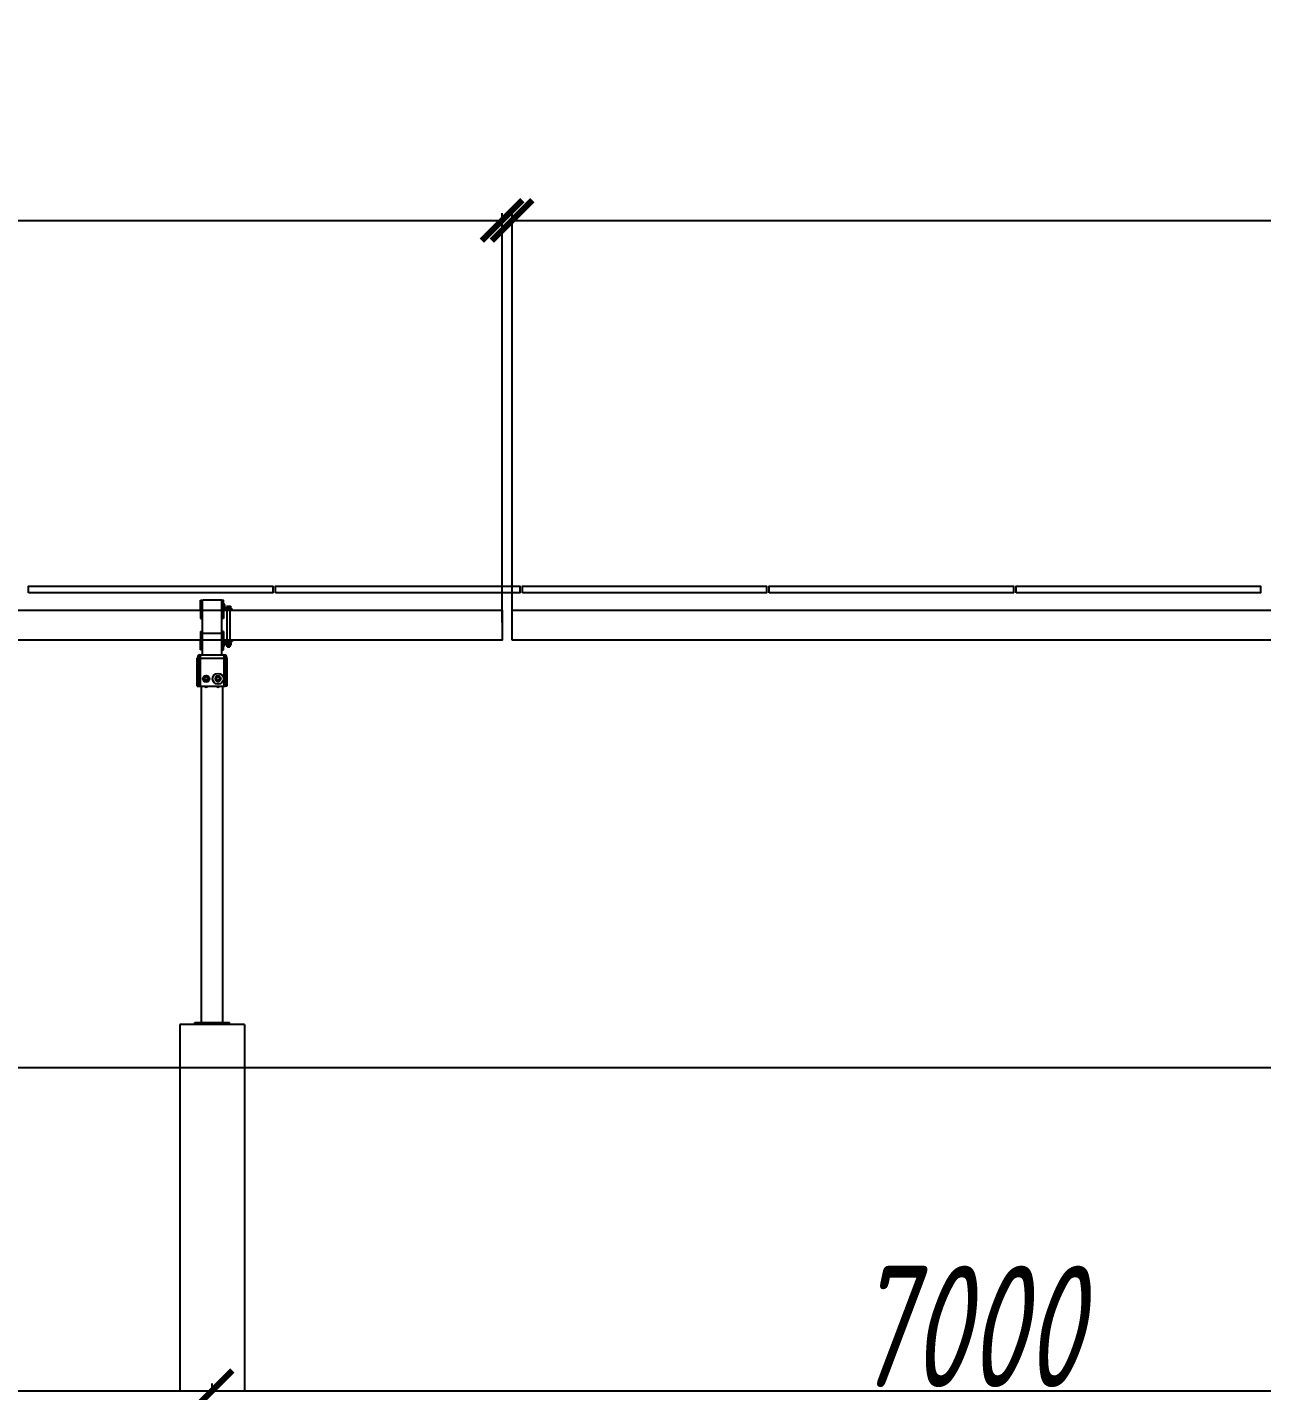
# Model space of a CAD drawing. Header units: millimetres. Extents: x -939 to 77961, y -54291 to 1503.
# Drawn here: x 18987 to 24717, y -13699 to -7369 of the extents above; entities that cross this region are included whole.
import ezdxf

# ---------------------------------------------------------------- set-up
doc = ezdxf.new("R2010")
doc.units = ezdxf.units.MM
doc.layers.add('01-Dimension', color=4, linetype='Continuous')
doc.styles.add('GreenexSolar', font='gbeitc.shx', dxfattribs={"width": 0.8, "height": 563.571429})
doc.dimstyles.new('GreenexSolar', dxfattribs={"dimtxt": 3, "dimasz": 1, "dimexe": 0.18, "dimexo": 0.0625, "dimgap": 0.09, "dimtad": 1, "dimtih": 1, "dimtoh": 1, "dimdec": 0, "dimzin": 0, "dimdsep": 46, "dimtxsty": 'GreenexSolar', "dimblk": 'ARCHTICK', "dimcen": 0.09, "dimclrd": 4, "dimclre": 4, "dimclrt": 3, "dimadec": 0, "dimazin": 0, "dimtfac": 1, "dimtdec": 4, "dimtofl": 0, "dimtmove": 0, "dimatfit": 3, "dimfxl": 1, "dimtolj": 1, "dimtzin": 0, "dimarcsym": 0})

# ---------------------------------------------------------------- blocks, each defined once
blk = doc.blocks.new('*U103')
at = {"color": 7, "linetype": 'Continuous', "lineweight": 25}
for p, q in [((-53.5, 115), (-47.5, 115)), ((-53.5, 64.8), (-53.5, 115)), ((-53.5, 64.8), (-47.5, 64.8)), ((-53.5, 64.8), (-53.5, 30)), ((-47.5, 64.8), (-47.5, 115)), ((-47.5, 107), (-45, 107)), ((-47.5, 49.2), (-47.5, 64.8)), ((45, 115.3), (-45, 115.3)), ((-45, -37), (-45, 115.3)), ((45, -37), (45, 115.3)), ((47.5, 107), (45, 107)), ((53.5, 115), (47.5, 115)), ((47.5, 64.8), (47.5, 115)), ((53.5, 64.8), (47.5, 64.8)), ((47.5, 49.2), (47.5, 64.8)), ((53.5, 64.8), (53.5, 115)), ((59.5, 95), (53.5, 95)), ((53.5, 95), (53.5, 80)), ((53.5, 64.8), (53.5, 30)), ((53.9, 77), (60.8, 77)), ((59.5, 80), (59.5, 95)), ((63.5, 70), (63.5, 76)), ((63.5, 76), (93.5, 76)), ((63.5, 70), (93.5, 70)), ((64.5, 76), (64.5, 78.5)), ((64.5, 78.5), (84.7, 78.5)), ((66.1, 79.1), (66.1, 85.5)), ((66.1, 79.1), (70.8, 79.1)), ((66.4, 85.6), (67.5, 86)), ((68.5, 86), (66.4, 85.6)), ((68.5, 86), (67.5, 86)), ((68.2, 78.5), (67.6, 79.1)), ((70.8, 85.5), (68.5, 86)), ((76, 86), (68.5, 86)), ((70.5, -70), (70.5, 70)), ((76, 86), (70.8, 85.5)), ((70.8, 79.1), (70.8, 85.5)), ((70.8, 79.1), (81.2, 79.1)), ((81.2, 85.5), (76, 86)), ((84, 86), (76, 86)), ((81.2, 79.1), (81.2, 85.5)), ((81.2, 79.1), (86.9, 79.1)), ((82.5, 70), (82.5, -70)), ((85.5, 86), (84, 86)), ((85.3, 79.1), (84.7, 78.5)), ((84.7, 78.5), (88.5, 78.5)), ((85.5, 86), (86.6, 85.6)), ((86.6, 85.6), (86.9, 85.5)), ((86.9, 79.1), (86.9, 85.5)), ((88.5, 78.5), (88.5, 76)), ((93.5, 70), (93.5, 76)), ((-53.5, 30), (-45, 30)), ((-45, 49.2), (-47.5, 49.2)), ((45, 49.2), (47.5, 49.2)), ((53.5, 30), (45, 30)), ((-53.5, -30), (-53.5, -64.8)), ((-53.5, -30), (-45, -30)), ((-47.5, -64.8), (-47.5, -49.2)), ((-47.5, -49.2), (-45, -49.2)), ((-45, -37), (45, -37)), ((-45, -137.3), (-45, -37)), ((53.5, -30), (45, -30)), ((45, -137.3), (45, -37)), ((47.5, -49.2), (45, -49.2)), ((47.5, -64.8), (47.5, -49.2)), ((53.5, -30), (53.5, -64.8)), ((-47.5, -64.8), (-53.5, -64.8)), ((-53.5, -115), (-53.5, -64.8)), ((-47.5, -115), (-53.5, -115)), ((-47.5, -115), (-47.5, -64.8)), ((-45, -107), (-47.5, -107)), ((45, -107), (47.5, -107)), ((47.5, -64.8), (53.5, -64.8)), ((47.5, -115), (47.5, -64.8)), ((47.5, -115), (53.5, -115)), ((53.5, -115), (53.5, -64.8)), ((53.5, -80), (53.5, -95)), ((53.5, -95), (59.5, -95)), ((60.8, -77), (53.9, -77)), ((59.5, -95), (59.5, -80)), ((63.5, -70), (93.5, -70)), ((63.5, -76), (63.5, -70)), ((63.5, -76), (93.5, -76)), ((64.5, -79.6), (64.5, -77.1)), ((64.5, -77.1), (84.7, -77.1)), ((64.5, -79.6), (84.7, -79.6)), ((66.1, -83.7), (66.1, -92.5)), ((66.4, -83.6), (67.9, -82.7)), ((67.9, -93.5), (66.4, -92.6)), ((66.9, -82.7), (66.9, -79.6)), ((66.9, -82.7), (86, -82.7)), ((85.1, -93.5), (67.9, -93.5)), ((70.5, -77.1), (70.5, -76)), ((70.5, -100.9), (70.5, -93.5)), ((71.1, -101.5), (70.5, -100.9)), ((81.5, -100.9), (70.5, -100.9)), ((70.8, -83.7), (70.8, -92.5)), ((71.1, -101.5), (81, -101.5)), ((81, -101.5), (81.9, -101.5)), ((81.2, -83.7), (81.2, -92.5)), ((82.5, -100.9), (81.5, -100.9)), ((82.5, -100.9), (81.9, -101.5)), ((82.5, -76), (82.5, -77.1)), ((82.5, -93.5), (82.5, -100.9)), ((84.7, -77.1), (88.5, -77.1)), ((84.7, -79.6), (88.5, -79.6)), ((85.1, -82.7), (86.6, -83.6)), ((86.6, -92.6), (85.1, -93.5)), ((86, -79.6), (86, -82.7)), ((86.6, -83.6), (86.9, -83.7)), ((86.9, -92.5), (86.6, -92.6)), ((86.9, -83.7), (86.9, -92.5)), ((88.5, -77.1), (88.5, -79.6)), ((93.5, -70), (93.5, -76)), ((-69, -284), (-69, -154)), ((-69, -154), (-61, -154)), ((-68, -151), (-68, -154)), ((-60, -151), (-68, -151)), ((-61, -284), (-61, -154)), ((-55, -154), (-61, -154)), ((-60, -151), (-60, -154)), ((-55, -138), (-55, -154)), ((-55, -138), (55, -138)), ((-55, -154), (-55, -284)), ((-55, -154), (55, -154)), ((-45, -137.3), (45, -137.3)), ((-45, -138), (-45, -137.3)), ((45, -137.3), (45, -138)), ((55, -138), (55, -154)), ((55, -154), (55, -284)), ((61, -154), (55, -154)), ((60, -154), (60, -151)), ((60, -151), (68, -151)), ((69, -154), (61, -154)), ((61, -154), (61, -284)), ((68, -154), (68, -151)), ((69, -154), (69, -284)), ((-69, -284), (-61, -284)), ((-61, -284), (-55, -284)), ((-55, -284), (55, -284)), ((-50, -1844.2), (-50, -284)), ((50, -1844.2), (50, -284)), ((55, -284), (61, -284)), ((69, -284), (61, -284))]:
    blk.add_line(p, q, dxfattribs=at)
for p, q in [((150, -1854.2), (-150, -1854.2)), ((-150, -1854.2), (-150, -3554.2)), ((-80, -1854.2), (-80, -1844.2)), ((-80, -1844.2), (80, -1844.2)), ((80, -1854.2), (80, -1844.2)), ((150, -1854.2), (150, -3554.2)), ((-150, -3554.2), (150, -3554.2))]:
    blk.add_line(p, q)
for centre, radius in [((-27.5, -249), 15), ((-27.5, -249), 11.6), ((-27.5, -249), 8), ((-27.5, -249), 7.2), ((27.5, -249), 25), ((27.5, -249), 11.6), ((27.5, -249), 8), ((27.5, -249), 7.2)]:
    blk.add_circle(centre, radius, dxfattribs=at)
for centre, radius, start, end in [((63.5, 80), 10, 180, 197.4576), ((63.5, 80), 10, 197.4576, 270), ((63.5, 80), 4, 180, 228.59038), ((63.5, 80), 4, 228.59038, 270), ((63.5, -80), 10, 162.5424, 180), ((63.5, -80), 10, 90, 162.5424), ((63.5, -80), 4, 131.40962, 180), ((63.5, -80), 4, 90, 131.40962), ((-55, -151), 13, 90, 180), ((-55, -151), 5, 90, 180), ((55, -151), 13, 0, 90), ((55, -151), 5, 0, 90), ((-27.5, -249), 12.6, 159.49734, 190.33007), ((27.5, -249), 12.6, 139.61388, 170.44662), ((-27.5, -249), 12.5, 220.48644, 250.93049), ((-27.5, -279), 8.75, 214.8499, 325.1501), ((-27.5, -249), 12.6, 281.68983, 312.73759), ((27.5, -249), 12.6, 199.80758, 231.04703), ((27.5, -279), 8.75, 214.8499, 325.1501), ((27.5, -249), 12.6, 261.80638, 292.85413)]:
    blk.add_arc(centre, radius, start, end, dxfattribs=at)
for points, knots in [([(84, 86), (83.3, 85.9), (82.4, 85.9), (81.4, 85.6), (81.2, 85.5)], [0, 0, 0, 0, 0.746933, 1, 1, 1, 1]), ([(86.9, 85.5), (86.8, 85.5), (85.9, 85.8), (84.9, 85.9), (84, 86)], [0, 0, 0, 0, 0.0269952, 1, 1, 1, 1]), ([(70.8, -83.7), (70.4, -83.5), (69.6, -83), (68.3, -82.9), (67.3, -83.1), (66.7, -83.4), (66.4, -83.6)], [0, 0, 0, 0, 0.282219, 0.570558, 0.816289, 1, 1, 1, 1]), ([(66.4, -92.6), (66.7, -92.8), (67.4, -93.2), (68.6, -93.4), (69.7, -93.1), (70.4, -92.7), (70.8, -92.5)], [0, 0, 0, 0, 0.215777, 0.50407, 0.749763, 1, 1, 1, 1]), ([(81.2, -83.7), (79.9, -83.4), (77.8, -82.9), (74.8, -82.9), (72.6, -83.2), (71.2, -83.6), (70.8, -83.7)], [0, 0, 0, 0, 0.363821, 0.613049, 0.868997, 1, 1, 1, 1]), ([(70.8, -92.5), (71.2, -92.6), (72.5, -93), (74.7, -93.3), (77.8, -93.3), (79.9, -92.8), (81.2, -92.5)], [0, 0, 0, 0, 0.1310038, 0.3805401, 0.636178, 1, 1, 1, 1]), ([(86.9, -83.7), (86.4, -83.5), (85.4, -83), (83.9, -82.8), (82.5, -83.1), (81.6, -83.5), (81.2, -83.7)], [0, 0, 0, 0, 0.264605, 0.534949, 0.765344, 1, 1, 1, 1]), ([(81.2, -92.5), (81.7, -92.7), (82.7, -93.2), (84.1, -93.4), (85.6, -93.1), (86.4, -92.7), (86.9, -92.5)], [0, 0, 0, 0, 0.264605, 0.534949, 0.765344, 1, 1, 1, 1]), ([(-39, -241.3), (-39.1, -242.5), (-39.3, -244.9), (-39.5, -248.5), (-39.7, -251.9), (-39.9, -254), (-39.9, -255.1)], [0, 0, 0, 0, 0.264607, 0.534953, 0.765346, 1, 1, 1, 1]), ([(-26.6, -235.2), (-27.6, -235.7), (-29.8, -236.8), (-33.1, -238.4), (-36.2, -239.9), (-38, -240.8), (-39, -241.3)], [0, 0, 0, 0, 0.264607, 0.534953, 0.765346, 1, 1, 1, 1]), ([(-15.1, -242.9), (-16.4, -242), (-18.8, -240.4), (-22.2, -238.1), (-24.6, -236.5), (-26.1, -235.5), (-26.6, -235.2)], [0, 0, 0, 0, 0.364276, 0.613562, 0.86957, 1, 1, 1, 1]), ([(-16, -256.7), (-15.9, -255.5), (-15.7, -253.1), (-15.5, -249.5), (-15.3, -246.1), (-15.1, -244), (-15.1, -242.9)], [0, 0, 0, 0, 0.264607, 0.534953, 0.765346, 1, 1, 1, 1]), ([(19.3, -237.8), (18.8, -238.9), (17.8, -241.2), (16.4, -244.5), (15, -247.6), (14.2, -249.5), (13.7, -250.5)], [0, 0, 0, 0, 0.264607, 0.534953, 0.765346, 1, 1, 1, 1]), ([(13.7, -250.5), (14.1, -251), (15.1, -252.4), (16.8, -254.8), (19.3, -258.1), (20.9, -260.3), (21.9, -261.7)], [0, 0, 0, 0, 0.1304302, 0.3800258, 0.6357223, 1, 1, 1, 1]), ([(33.1, -236.3), (31.9, -236.4), (29.5, -236.7), (25.9, -237.1), (22.5, -237.5), (20.4, -237.7), (19.3, -237.8)], [0, 0, 0, 0, 0.264607, 0.534953, 0.765346, 1, 1, 1, 1]), ([(41.3, -247.5), (40.3, -246.1), (38.6, -243.9), (36.2, -240.6), (34.5, -238.2), (33.4, -236.8), (33.1, -236.3)], [0, 0, 0, 0, 0.364276, 0.613562, 0.86957, 1, 1, 1, 1]), ([(35.7, -260.2), (36.2, -259.1), (37.2, -256.8), (38.6, -253.5), (40, -250.4), (40.8, -248.5), (41.3, -247.5)], [0, 0, 0, 0, 0.264607, 0.534953, 0.765346, 1, 1, 1, 1]), ([(-39.9, -255.1), (-39.4, -255.4), (-38, -256.4), (-35.6, -258), (-32.2, -260.3), (-29.8, -261.9), (-28.4, -262.8)], [0, 0, 0, 0, 0.13043, 0.380026, 0.635722, 1, 1, 1, 1]), ([(-28.4, -262.8), (-27.4, -262.3), (-25.2, -261.2), (-21.9, -259.6), (-18.8, -258.1), (-17, -257.2), (-16, -256.7)], [0, 0, 0, 0, 0.264607, 0.534953, 0.765346, 1, 1, 1, 1]), ([(21.9, -261.7), (23.1, -261.6), (25.5, -261.3), (29.1, -260.9), (32.5, -260.5), (34.6, -260.3), (35.7, -260.2)], [0, 0, 0, 0, 0.264607, 0.534953, 0.765346, 1, 1, 1, 1])]:
    blk.add_open_spline(points, degree=3, knots=knots, dxfattribs=at)
blk = doc.blocks.new('_ArchTick')
at = {"color": 0, "linetype": 'ByBlock', "const_width": 0.15}
blk.add_lwpolyline([(-0.5, -0.5), (0.5, 0.5)], dxfattribs=at)
blk = doc.blocks.new('*D174')
at = {"layer": '01-Dimension', "color": 4, "lineweight": -2, "transparency": 16777216}
for p, q in [((11191, -10132.5), (11191, -8231.9)), ((11191, -8265.7), (21191, -8265.7)), ((21191, -10132.5), (21191, -8231.9))]:
    blk.add_line(p, q, dxfattribs=at)
at = {"layer": 'Defpoints', "color": 0, "transparency": 16777216}
for p in [(21191, -8265.7), (11191, -10144.3), (21191, -10144.3)]:
    blk.add_point(p, dxfattribs=at)
at = {"layer": '01-Dimension', "color": 4, "lineweight": -2, "transparency": 16777216, "xscale": 187.8571428571429, "yscale": 187.8571428571429, "zscale": 187.8571428571429, "rotation": 180}
blk.add_blockref('_ArchTick', (11191, -8265.7), dxfattribs=at)
at = {"layer": '01-Dimension', "color": 4, "lineweight": -2, "transparency": 16777216, "xscale": 187.8571428571429, "yscale": 187.8571428571429, "zscale": 187.8571428571429}
blk.add_blockref('_ArchTick', (21191, -8265.7), dxfattribs=at)
at = {"layer": '01-Dimension', "color": 3, "transparency": 16777216, "insert": (16191, -7967), "char_height": 563.57, "attachment_point": 5, "style": 'GreenexSolar'}
blk.add_mtext('\\A1;10000', dxfattribs=at)
blk = doc.blocks.new('*D175')
at = {"layer": '01-Dimension', "color": 4, "lineweight": -2, "transparency": 16777216}
for p, q in [((21237, -10132.5), (21237, -8231.9)), ((21237, -8265.7), (33937, -8265.7)), ((33937, -10132.5), (33937, -8231.9))]:
    blk.add_line(p, q, dxfattribs=at)
at = {"layer": 'Defpoints', "color": 0, "transparency": 16777216}
for p in [(33937, -8265.7), (21237, -10144.3), (33937, -10144.3)]:
    blk.add_point(p, dxfattribs=at)
at = {"layer": '01-Dimension', "color": 4, "lineweight": -2, "transparency": 16777216, "xscale": 187.8571428571429, "yscale": 187.8571428571429, "zscale": 187.8571428571429, "rotation": 180}
blk.add_blockref('_ArchTick', (21237, -8265.7), dxfattribs=at)
at = {"layer": '01-Dimension', "color": 4, "lineweight": -2, "transparency": 16777216, "xscale": 187.8571428571429, "yscale": 187.8571428571429, "zscale": 187.8571428571429}
blk.add_blockref('_ArchTick', (33937, -8265.7), dxfattribs=at)
at = {"layer": '01-Dimension', "color": 3, "transparency": 16777216, "insert": (27587, -7967), "char_height": 563.57, "attachment_point": 5, "style": 'GreenexSolar'}
blk.add_mtext('\\A1;12700', dxfattribs=at)
blk = doc.blocks.new('*D179')
at = {"layer": '01-Dimension', "color": 4, "lineweight": -2, "transparency": 16777216}
for p, q in [((3945, -10132.5), (3945, -6353.3)), ((3945, -6387.1), (63825, -6387.1)), ((63825, -10132.5), (63825, -6353.3))]:
    blk.add_line(p, q, dxfattribs=at)
at = {"layer": 'Defpoints', "color": 0, "transparency": 16777216}
for p in [(63825, -6387.1), (3945, -10144.3), (63825, -10144.3)]:
    blk.add_point(p, dxfattribs=at)
at = {"layer": '01-Dimension', "color": 4, "lineweight": -2, "transparency": 16777216, "xscale": 187.8571428571429, "yscale": 187.8571428571429, "zscale": 187.8571428571429, "rotation": 180}
blk.add_blockref('_ArchTick', (3945, -6387.1), dxfattribs=at)
at = {"layer": '01-Dimension', "color": 4, "lineweight": -2, "transparency": 16777216, "xscale": 187.8571428571429, "yscale": 187.8571428571429, "zscale": 187.8571428571429}
blk.add_blockref('_ArchTick', (63825, -6387.1), dxfattribs=at)
at = {"layer": '01-Dimension', "color": 3, "transparency": 16777216, "insert": (33885, -6088.4), "char_height": 563.57, "attachment_point": 5, "style": 'GreenexSolar'}
blk.add_mtext('\\A1;59880', dxfattribs=at)
blk = doc.blocks.new('*D183')
at = {"layer": '01-Dimension', "color": 4, "lineweight": -2, "transparency": 16777216}
for p, q in [((12945, -13686.8), (12945, -13664.7)), ((19845, -13686.8), (19845, -13664.7)), ((12945, -13698.5), (19845, -13698.5))]:
    blk.add_line(p, q, dxfattribs=at)
at = {"layer": 'Defpoints', "color": 0, "transparency": 16777216}
for p in [(12945, -13698.5), (19845, -13698.5), (19845, -13698.5)]:
    blk.add_point(p, dxfattribs=at)
at = {"layer": '01-Dimension', "color": 4, "lineweight": -2, "transparency": 16777216, "xscale": 187.8571428571429, "yscale": 187.8571428571429, "zscale": 187.8571428571429, "rotation": 180}
blk.add_blockref('_ArchTick', (12945, -13698.5), dxfattribs=at)
at = {"layer": '01-Dimension', "color": 4, "lineweight": -2, "transparency": 16777216, "xscale": 187.8571428571429, "yscale": 187.8571428571429, "zscale": 187.8571428571429}
blk.add_blockref('_ArchTick', (19845, -13698.5), dxfattribs=at)
at = {"layer": '01-Dimension', "color": 3, "transparency": 16777216, "insert": (16395, -13399.8), "char_height": 563.57, "attachment_point": 5, "style": 'GreenexSolar'}
blk.add_mtext('\\A1;6900', dxfattribs=at)
blk = doc.blocks.new('*D184')
at = {"layer": '01-Dimension', "color": 4, "lineweight": -2, "transparency": 16777216}
for p, q in [((19845, -13686.8), (19845, -13664.7)), ((26845, -13686.8), (26845, -13664.7)), ((19845, -13698.5), (26845, -13698.5))]:
    blk.add_line(p, q, dxfattribs=at)
at = {"layer": 'Defpoints', "color": 0, "transparency": 16777216}
for p in [(19845, -13698.5), (26845, -13698.5), (26845, -13698.5)]:
    blk.add_point(p, dxfattribs=at)
at = {"layer": '01-Dimension', "color": 4, "lineweight": -2, "transparency": 16777216, "xscale": 187.8571428571429, "yscale": 187.8571428571429, "zscale": 187.8571428571429, "rotation": 180}
blk.add_blockref('_ArchTick', (19845, -13698.5), dxfattribs=at)
at = {"layer": '01-Dimension', "color": 4, "lineweight": -2, "transparency": 16777216, "xscale": 187.8571428571429, "yscale": 187.8571428571429, "zscale": 187.8571428571429}
blk.add_blockref('_ArchTick', (26845, -13698.5), dxfattribs=at)
at = {"layer": '01-Dimension', "color": 3, "transparency": 16777216, "insert": (23345, -13399.8), "char_height": 563.57, "attachment_point": 5, "style": 'GreenexSolar'}
blk.add_mtext('\\A1;7000', dxfattribs=at)

msp = doc.modelspace()

# ---------------------------------------------------------------- linework, layer by layer
msp.add_line((3945, -12198.5), (63825, -12198.5))
for points in [[(18993, -9994.3), (18993, -9964.3), (20127, -9964.3), (20127, -9994.3)], [(20139, -9994.3), (20139, -9964.3), (21273, -9964.3), (21273, -9994.3)], [(21285, -9994.3), (21285, -9964.3), (22419, -9964.3), (22419, -9994.3)], [(22431, -9994.3), (22431, -9964.3), (23565, -9964.3), (23565, -9994.3)], [(23577, -9994.3), (23577, -9964.3), (24711, -9964.3), (24711, -9994.3)], [(11191, -10214.3), (11191, -10074.3), (21191, -10074.3), (21191, -10214.3)], [(21237, -10214.3), (21237, -10074.3), (33937, -10074.3), (33937, -10214.3)]]:
    msp.add_lwpolyline(points, close=True)

# ---------------------------------------------------------------- block references
msp.add_blockref('*U103', (19845, -10144.3))

# ---------------------------------------------------------------- dimensions: what is measured, and where the dimension line sits
at = {"layer": '01-Dimension'}
for base, p1, p2, picture, middle in [((63825, -6387.1), (3945, -10144.3), (63825, -10144.3), '*D179', (33885, -6088.4)), ((21191, -8265.7), (11191, -10144.3), (21191, -10144.3), '*D174', (16191, -7967)), ((33937, -8265.7), (21237, -10144.3), (33937, -10144.3), '*D175', (27587, -7967)), ((19845, -13698.5), (12945, -13698.5), (19845, -13698.5), '*D183', (16395, -13399.8)), ((26845, -13698.5), (19845, -13698.5), (26845, -13698.5), '*D184', (23345, -13399.8))]:
    dim = msp.add_linear_dim(base=base, p1=p1, p2=p2, dimstyle='GreenexSolar', override={"dimscale": 187.857143}, dxfattribs=at)
    dim.commit()
    dim.dimension.update_dxf_attribs({"geometry": picture, "text_midpoint": middle})

doc.saveas('drawing.dxf')
